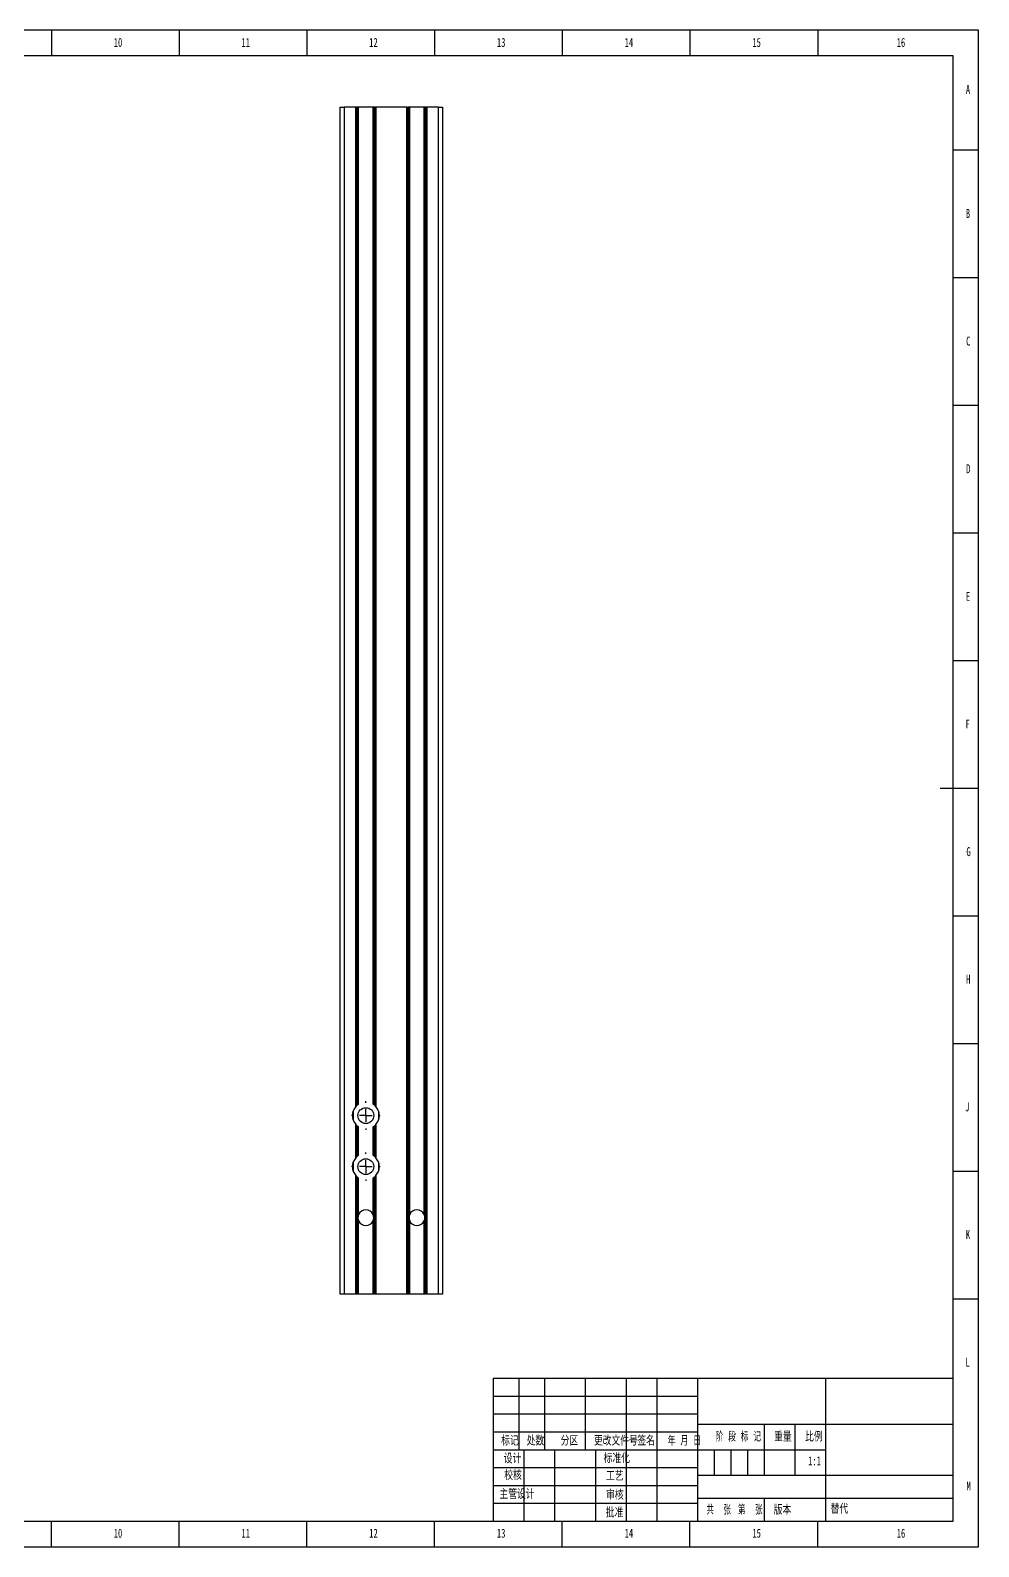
# Model space of a CAD drawing. Header units: millimetres. Extents: x 0 to 841, y 0 to 594.
# Drawn here: x 470 to 841, y 0 to 594 of the extents above; entities that cross this region are included whole.
import ezdxf

# ---------------------------------------------------------------- set-up
doc = ezdxf.new("R2010")
doc.units = ezdxf.units.MM
for name, color, linetype in [('10', 7, 'Continuous'), ('5', 7, 'Continuous'), ('SLD-0', 7, 'Continuous')]:
    doc.layers.add(name, color=color, linetype=linetype)
doc.styles.add('SLDTEXTSTYLE0', font='TXT', dxfattribs={"width": 0.7, "bigfont": 'bigfont'})
doc.styles.add('SLDTEXTSTYLE1', font='TXT', dxfattribs={"width": 0.62, "bigfont": 'bigfont'})
doc.styles.add('SLDTEXTSTYLE2', font='TXT', dxfattribs={"width": 0.614286, "bigfont": 'bigfont'})
doc.styles.add('SLDTEXTSTYLE3', font='TXT', dxfattribs={"width": 0.6, "bigfont": 'bigfont'})
doc.styles.add('SLDTEXTSTYLE4', font='TXT', dxfattribs={"width": 0.7})

# ---------------------------------------------------------------- blocks, each defined once
blk = doc.blocks.new('SW_CENTERMARKSYMBOL_4')
at = {"layer": '10', "color": 0}
for p, q in [((-5, 0), (-5.6, 0)), ((0, 0), (-2.5, 0)), ((0, 5), (0, 5.6)), ((0, 0), (0, 2.5)), ((0, 0), (0, -2.5)), ((0, 0), (2.5, 0)), ((5, 0), (5.6, 0)), ((0, -5), (0, -5.6))]:
    blk.add_line(p, q, dxfattribs=at)
blk = doc.blocks.new('SW_CENTERMARKSYMBOL_5')
at = {"layer": '10', "color": 0}
for p, q in [((-5, 0), (-5.6, 0)), ((0, 0), (-2.5, 0)), ((0, 5), (0, 5.6)), ((0, 0), (0, 2.5)), ((0, 0), (0, -2.5)), ((0, 0), (2.5, 0)), ((5, 0), (5.6, 0)), ((0, -5), (0, -5.6))]:
    blk.add_line(p, q, dxfattribs=at)

msp = doc.modelspace()

# ---------------------------------------------------------------- linework, layer by layer
at = {"color": 7, "linetype": 'Continuous', "lineweight": 25}
for p, q in [((591.11, 98.871), (591.11, 563.871)), ((591.11, 563.871), (592.61, 563.871)), ((592.61, 563.871), (592.61, 98.871)), ((597.21, 563.871), (592.61, 563.871)), ((597.21, 172.386), (597.21, 563.871)), ((597.21, 563.871), (597.51, 563.871)), ((597.51, 563.871), (597.51, 172.692)), ((598.01, 563.871), (597.51, 563.871)), ((598.01, 173.108), (598.01, 563.871)), ((598.271, 563.871), (598.01, 563.871)), ((598.271, 173.287), (598.271, 563.871)), ((603.95, 563.871), (598.271, 563.871)), ((603.95, 173.287), (603.95, 563.871)), ((604.21, 563.871), (603.95, 563.871)), ((604.21, 173.108), (604.21, 563.871)), ((604.71, 563.871), (604.21, 563.871)), ((604.71, 172.692), (604.71, 563.871)), ((604.71, 563.871), (605.01, 563.871)), ((605.01, 563.871), (605.01, 172.386)), ((617.21, 563.871), (605.01, 563.871)), ((617.21, 98.871), (617.21, 563.871)), ((617.21, 563.871), (617.51, 563.871)), ((617.51, 563.871), (617.51, 98.871)), ((618.01, 563.871), (617.51, 563.871)), ((618.01, 98.871), (618.01, 563.871)), ((618.271, 563.871), (618.01, 563.871)), ((618.271, 130.115), (618.271, 563.871)), ((623.95, 563.871), (618.271, 563.871)), ((623.95, 130.115), (623.95, 563.871)), ((624.21, 563.871), (623.95, 563.871)), ((624.21, 98.871), (624.21, 563.871)), ((624.71, 563.871), (624.21, 563.871)), ((624.71, 98.871), (624.71, 563.871)), ((624.71, 563.871), (625.01, 563.871)), ((625.01, 563.871), (625.01, 98.871)), ((629.61, 563.871), (625.01, 563.871)), ((629.61, 98.871), (629.61, 563.871)), ((629.61, 563.871), (631.11, 563.871)), ((631.11, 563.871), (631.11, 98.871)), ((596.15, 170.59), (596.15, 167.152)), ((606.071, 170.59), (606.071, 167.152)), ((597.21, 152.386), (597.21, 165.357)), ((597.51, 165.05), (597.51, 152.692)), ((598.01, 153.108), (598.01, 164.634)), ((598.271, 153.287), (598.271, 164.455)), ((603.95, 153.287), (603.95, 164.455)), ((604.21, 153.108), (604.21, 164.634)), ((604.71, 152.692), (604.71, 165.05)), ((605.01, 165.357), (605.01, 152.386)), ((596.15, 150.59), (596.15, 147.152)), ((606.071, 150.59), (606.071, 147.152)), ((597.21, 98.871), (597.21, 145.357)), ((597.51, 145.05), (597.51, 98.871)), ((598.01, 98.871), (598.01, 144.634)), ((598.271, 130.115), (598.271, 144.455)), ((603.95, 130.115), (603.95, 144.455)), ((604.21, 98.871), (604.21, 144.634)), ((604.71, 98.871), (604.71, 145.05)), ((605.01, 145.357), (605.01, 98.871)), ((598.271, 98.871), (598.271, 127.627)), ((603.95, 98.871), (603.95, 127.627)), ((618.271, 98.871), (618.271, 127.627)), ((623.95, 98.871), (623.95, 127.627)), ((592.61, 98.871), (591.11, 98.871)), ((597.21, 98.871), (592.61, 98.871)), ((597.51, 98.871), (597.21, 98.871)), ((598.01, 98.871), (597.51, 98.871)), ((598.271, 98.871), (598.01, 98.871)), ((603.95, 98.871), (598.271, 98.871)), ((604.21, 98.871), (603.95, 98.871)), ((604.71, 98.871), (604.21, 98.871)), ((605.01, 98.871), (604.71, 98.871)), ((617.21, 98.871), (605.01, 98.871)), ((617.51, 98.871), (617.21, 98.871)), ((618.01, 98.871), (617.51, 98.871)), ((618.271, 98.871), (618.01, 98.871)), ((623.95, 98.871), (618.271, 98.871)), ((624.21, 98.871), (623.95, 98.871)), ((624.71, 98.871), (624.21, 98.871)), ((625.01, 98.871), (624.71, 98.871)), ((629.61, 98.871), (625.01, 98.871)), ((631.11, 98.871), (629.61, 98.871))]:
    msp.add_line(p, q, dxfattribs=at)
for centre in [(601.11, 168.871), (601.11, 148.871)]:
    msp.add_circle(centre, 3.1, dxfattribs=at)
for centre, radius, start, end in [((601.11, 168.871), 5.25, 137.975372, 222.024628), ((601.11, 168.871), 5.25, 126.190807, 133.291808), ((601.11, 168.871), 5.25, 122.739929, 126.190807), ((601.11, 168.871), 5.25, 53.809193, 57.260071), ((601.11, 168.871), 5.25, 46.708192, 53.809193), ((601.11, 168.871), 5.25, 317.975372, 42.024628), ((601.11, 168.871), 5.25, 226.708192, 233.809193), ((601.11, 168.871), 5.25, 233.809193, 237.260071), ((601.11, 168.871), 5.25, 302.739929, 306.190807), ((601.11, 168.871), 5.25, 306.190807, 313.291808), ((601.11, 148.871), 5.25, 137.975372, 222.024628), ((601.11, 148.871), 5.25, 126.190807, 133.291808), ((601.11, 148.871), 5.25, 122.739929, 126.190807), ((601.11, 148.871), 5.25, 53.809193, 57.260071), ((601.11, 148.871), 5.25, 46.708192, 53.809193), ((601.11, 148.871), 5.25, 317.975372, 42.024628), ((601.11, 148.871), 5.25, 226.708192, 233.809193), ((601.11, 148.871), 5.25, 233.809193, 237.260071), ((601.11, 148.871), 5.25, 302.739929, 306.190807), ((601.11, 148.871), 5.25, 306.190807, 313.291808), ((601.11, 128.871), 3.1, 23.663842, 156.336158), ((621.11, 128.871), 3.1, 23.663842, 156.336158), ((601.11, 128.871), 3.1, 156.336158, 203.663842), ((601.11, 128.871), 3.1, 203.663842, 336.336158), ((601.11, 128.871), 3.1, 336.336158, 23.663842), ((621.11, 128.871), 3.1, 156.336158, 203.663842), ((621.11, 128.871), 3.1, 203.663842, 336.336158), ((621.11, 128.871), 3.1, 336.336158, 23.663842)]:
    msp.add_arc(centre, radius, start, end, dxfattribs=at)
for points, knots in [([(597.21, 172.386), (597.275, 172.458), (597.342, 172.528), (597.43, 172.616), (597.458, 172.642), (597.498, 172.681), (597.51, 172.692), (597.51, 172.692)], [0, 0, 0, 0, 0.5, 0.5, 0.75, 0.75, 1, 1, 1, 1]), ([(604.71, 172.692), (604.71, 172.692), (604.723, 172.681), (604.763, 172.642), (604.79, 172.616), (604.879, 172.528), (604.946, 172.458), (605.01, 172.386)], [0, 0, 0, 0, 0.25, 0.25, 0.5, 0.5, 1, 1, 1, 1]), ([(597.51, 165.05), (597.51, 165.05), (597.498, 165.061), (597.458, 165.1), (597.431, 165.126), (597.342, 165.215), (597.275, 165.285), (597.21, 165.357)], [0, 0, 0, 0, 0.25, 0.25, 0.5, 0.5, 1, 1, 1, 1]), ([(605.01, 165.357), (604.946, 165.285), (604.879, 165.215), (604.79, 165.127), (604.763, 165.1), (604.723, 165.061), (604.71, 165.05), (604.71, 165.05)], [0, 0, 0, 0, 0.5, 0.5, 0.75, 0.75, 1, 1, 1, 1]), ([(597.21, 152.386), (597.275, 152.458), (597.342, 152.528), (597.43, 152.616), (597.458, 152.642), (597.498, 152.681), (597.51, 152.692), (597.51, 152.692)], [0, 0, 0, 0, 0.5, 0.5, 0.75, 0.75, 1, 1, 1, 1]), ([(604.71, 152.692), (604.71, 152.692), (604.723, 152.681), (604.763, 152.642), (604.79, 152.616), (604.879, 152.528), (604.946, 152.458), (605.01, 152.386)], [0, 0, 0, 0, 0.25, 0.25, 0.5, 0.5, 1, 1, 1, 1]), ([(597.51, 145.05), (597.51, 145.05), (597.498, 145.061), (597.458, 145.1), (597.431, 145.126), (597.342, 145.215), (597.275, 145.285), (597.21, 145.357)], [0, 0, 0, 0, 0.25, 0.25, 0.5, 0.5, 1, 1, 1, 1]), ([(605.01, 145.357), (604.946, 145.285), (604.879, 145.215), (604.79, 145.127), (604.763, 145.1), (604.723, 145.061), (604.71, 145.05), (604.71, 145.05)], [0, 0, 0, 0, 0.5, 0.5, 0.75, 0.75, 1, 1, 1, 1])]:
    msp.add_open_spline(points, degree=3, knots=knots, dxfattribs=at)
at = {"layer": '5', "color": 7}
for p, q in [((841, 594), (0, 594)), ((841, 0), (841, 594)), ((651, 59), (731, 59)), ((651, 52), (731, 52)), ((737.5, 38), (737.5, 28)), ((744, 38), (744, 28)), ((750.5, 38), (750.5, 28)), ((0, 0), (841, 0))]:
    msp.add_line(p, q, dxfattribs=at)
at = {"layer": '5'}
for p, q in [((478, 594), (478, 584)), ((528, 594), (528, 584)), ((578, 594), (578, 584)), ((628, 594), (628, 584)), ((678, 594), (678, 584)), ((728, 594), (728, 584)), ((778, 594), (778, 584)), ((841, 547), (831, 547)), ((841, 497), (831, 497)), ((841, 447), (831, 447)), ((841, 397), (831, 397)), ((841, 347), (831, 347)), ((841, 247), (831, 247)), ((841, 197), (831, 197)), ((841, 147), (831, 147)), ((841, 97), (831, 97)), ((478, 0), (478, 10)), ((528, 0), (528, 10)), ((578, 0), (578, 10)), ((628, 0), (628, 10)), ((678, 0), (678, 10)), ((728, 0), (728, 10)), ((778, 0), (778, 10))]:
    msp.add_line(p, q, dxfattribs=at)
at = {"layer": '5', "color": 7, "lineweight": 25}
for p, q in [((831, 584), (25, 584)), ((831, 10), (831, 584)), ((651, 66), (831, 66)), ((651, 66), (651, 10)), ((661, 66), (661, 38)), ((671, 66), (671, 38)), ((687, 66), (687, 38)), ((703, 66), (703, 10)), ((715, 66), (715, 10)), ((731, 66), (731, 10)), ((781, 66), (781, 38)), ((731, 48), (831, 48)), ((757, 48), (757, 28)), ((769, 48), (769, 28)), ((651, 45), (731, 45)), ((651, 38), (781, 38)), ((663, 38), (663, 10)), ((675, 38), (675, 10)), ((691, 38), (691, 10)), ((781, 38), (781, 10)), ((651, 31), (731, 31)), ((651, 24), (731, 24)), ((731, 28), (831, 28)), ((731, 19), (831, 19.028)), ((651, 17), (731, 17)), ((0, 10), (831, 10))]:
    msp.add_line(p, q, dxfattribs=at)
at = {"layer": '5', "lineweight": 25}
for p, q in [((841, 297), (826, 297)), ((757, 19.007), (757, 10))]:
    msp.add_line(p, q, dxfattribs=at)

# ---------------------------------------------------------------- block references
at = {"layer": '10'}
for name, p in [('SW_CENTERMARKSYMBOL_4', (601.11, 168.871)), ('SW_CENTERMARKSYMBOL_5', (601.11, 148.871))]:
    msp.add_blockref(name, p, dxfattribs=at)

# ---------------------------------------------------------------- texts
at = {"layer": '10', "char_height": 3.5, "attachment_point": 2}
for s, insert, style in [('10', (504.089, 591.018), 'SLDTEXTSTYLE4'), ('11', (554.089, 591.018), 'SLDTEXTSTYLE4'), ('12', (604.089, 591.018), 'SLDTEXTSTYLE4'), ('13', (654.089, 591.018), 'SLDTEXTSTYLE4'), ('14', (704.089, 591.018), 'SLDTEXTSTYLE4'), ('15', (754.089, 591.018), 'SLDTEXTSTYLE4'), ('16', (810.591, 591.018), 'SLDTEXTSTYLE4'), ('A', (836.82, 572.518), 'SLDTEXTSTYLE4'), ('B', (836.82, 524.018), 'SLDTEXTSTYLE4'), ('C', (836.927, 474.018), 'SLDTEXTSTYLE4'), ('D', (836.93, 424.018), 'SLDTEXTSTYLE4'), ('E', (836.818, 374.018), 'SLDTEXTSTYLE4'), ('F', (836.724, 324.018), 'SLDTEXTSTYLE4'), ('G', (837.039, 274.018), 'SLDTEXTSTYLE4'), ('H', (836.93, 224.018), 'SLDTEXTSTYLE4'), ('J', (836.515, 174.018), 'SLDTEXTSTYLE4'), ('K', (836.82, 124.018), 'SLDTEXTSTYLE4'), ('L', (836.681, 74.018), 'SLDTEXTSTYLE4'), ('校核', (658.733, 29.668), 'SLDTEXTSTYLE0'), ('1:1', (776.749, 35.353), 'SLDTEXTSTYLE4'), ('M', (837.097, 25.518), 'SLDTEXTSTYLE4'), ('主管设计', (660.264, 22.22), 'SLDTEXTSTYLE0'), ('10', (504.089, 7.018), 'SLDTEXTSTYLE4'), ('11', (554.089, 7.018), 'SLDTEXTSTYLE4'), ('12', (604.089, 7.018), 'SLDTEXTSTYLE4'), ('13', (654.089, 7.018), 'SLDTEXTSTYLE4'), ('14', (704.089, 7.018), 'SLDTEXTSTYLE4'), ('15', (754.089, 7.018), 'SLDTEXTSTYLE4'), ('16', (810.591, 7.018), 'SLDTEXTSTYLE4')]:
    msp.add_mtext(s, dxfattribs=dict(at, insert=insert, style=style))
at = {"layer": '10', "color": 7, "char_height": 3.5, "attachment_point": 2}
for s, insert, style in [('标记', (657.522, 43.15), 'SLDTEXTSTYLE0'), ('处数', (667.496, 43.15), 'SLDTEXTSTYLE0'), ('分区', (680.798, 43.15), 'SLDTEXTSTYLE0'), ('更改文件号', (698.989, 43.15), 'SLDTEXTSTYLE0'), ('签名', (710.851, 43.15), 'SLDTEXTSTYLE0'), ('年 月 日', (725.802, 43.15), 'SLDTEXTSTYLE1'), ('阶 段 标 记', (746.908, 44.73), 'SLDTEXTSTYLE2'), ('重量', (764.38, 44.73), 'SLDTEXTSTYLE0'), ('比例', (776.497, 44.73), 'SLDTEXTSTYLE0'), ('设计', (658.532, 36.169), 'SLDTEXTSTYLE0'), ('标准化', (699.347, 36.284), 'SLDTEXTSTYLE0'), ('工艺', (698.57, 29.368), 'SLDTEXTSTYLE0'), ('审核', (698.569, 21.92), 'SLDTEXTSTYLE0'), ('批准', (698.491, 15.009), 'SLDTEXTSTYLE0'), ('共  张', (739.275, 16.086), 'SLDTEXTSTYLE3'), ('第  张', (751.611, 16.086), 'SLDTEXTSTYLE3'), ('版本', (764.214, 16.086), 'SLDTEXTSTYLE0')]:
    msp.add_mtext(s, dxfattribs=dict(at, insert=insert, style=style))
at = {"layer": 'SLD-0', "insert": (783.073, 16.45), "char_height": 3.5, "attachment_point": 1, "style": 'SLDTEXTSTYLE0'}
msp.add_mtext('替代', dxfattribs=at)

doc.saveas('drawing.dxf')
